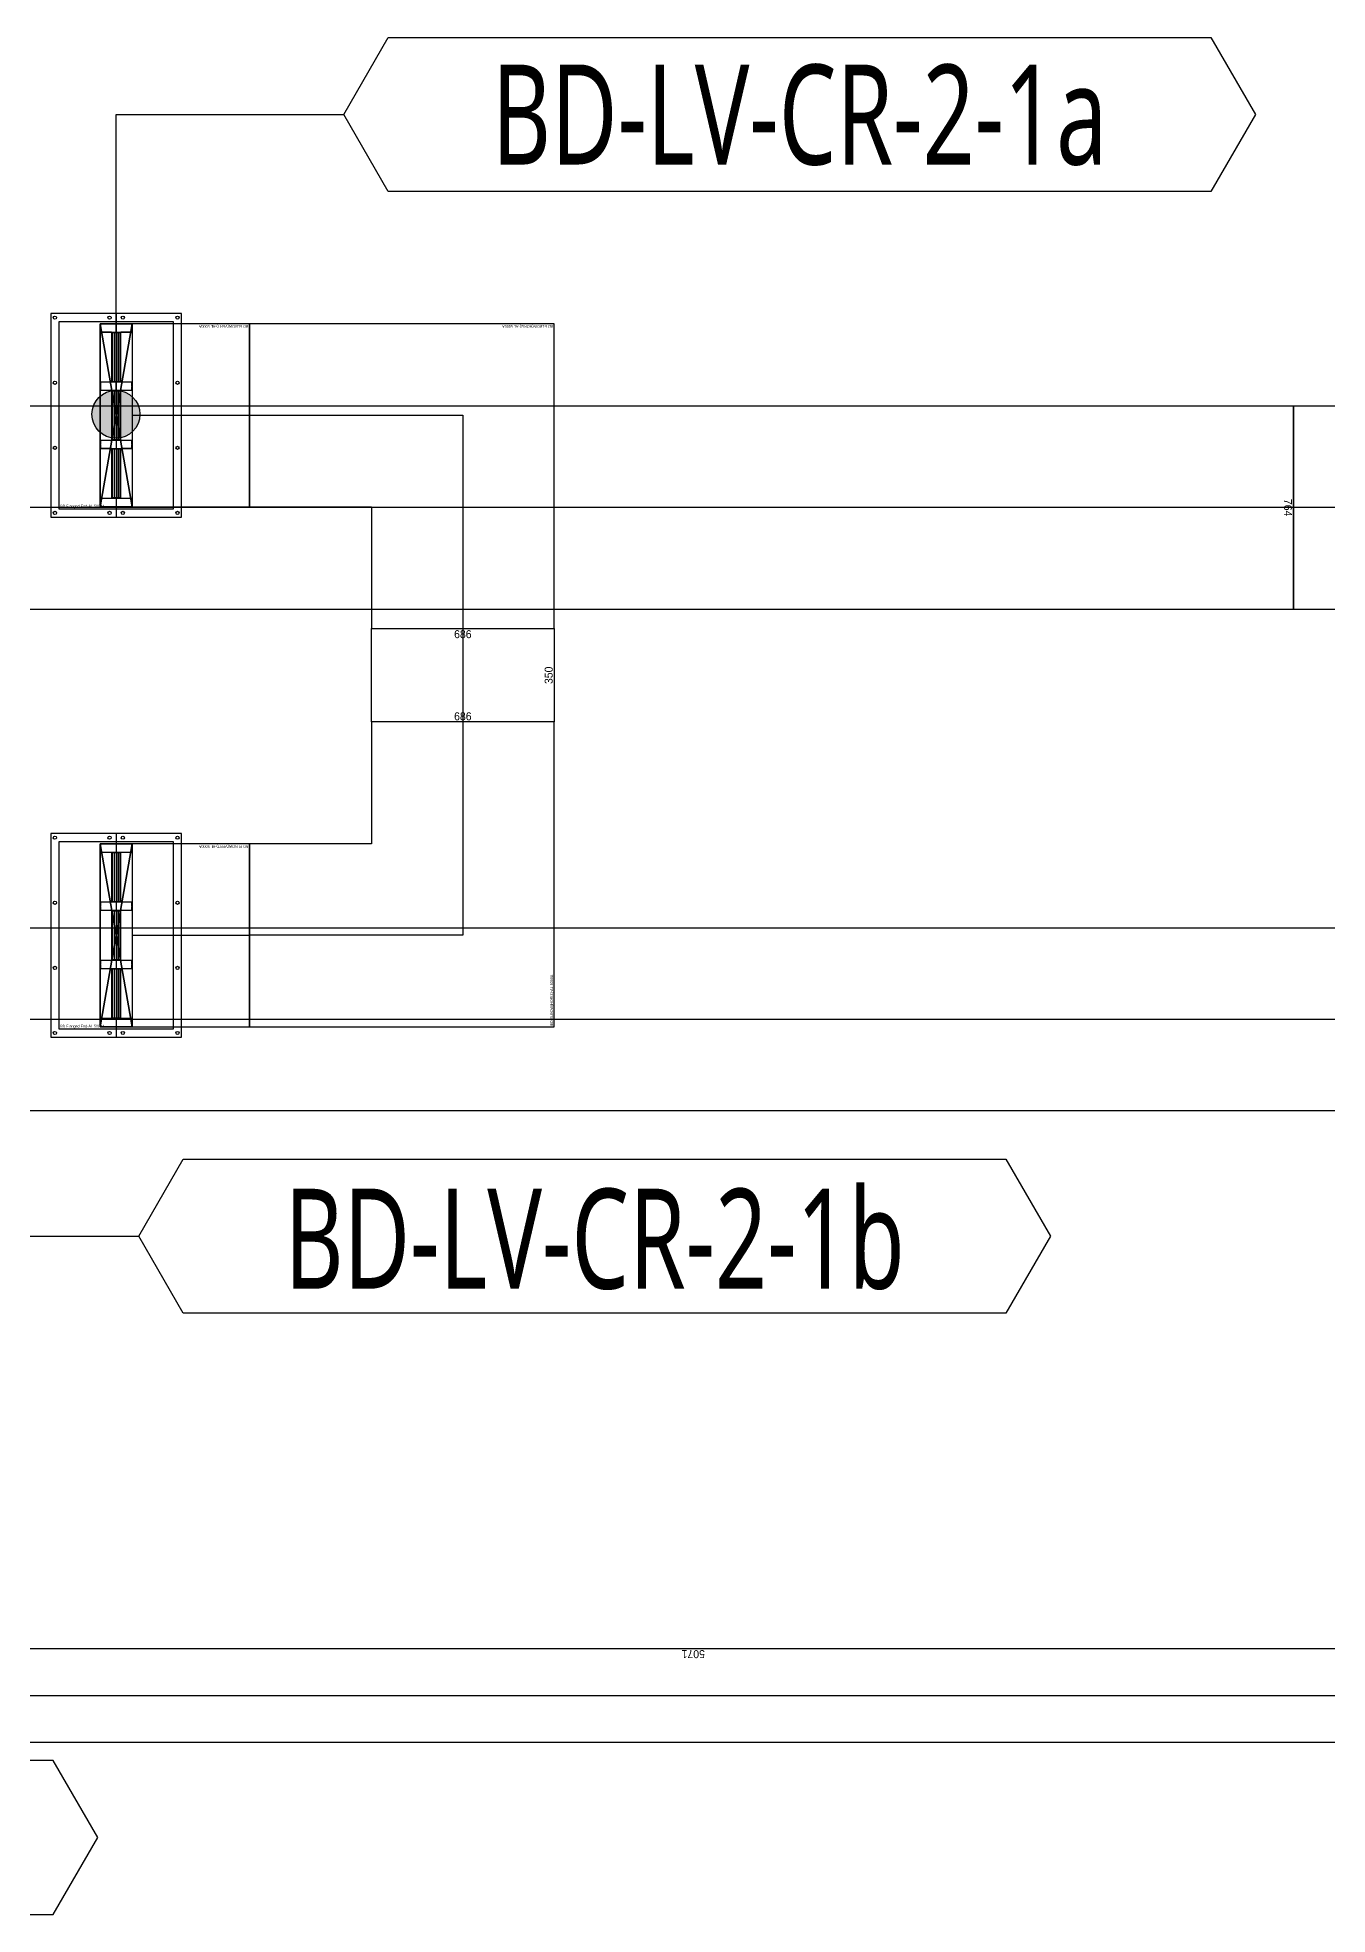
# Model space of a CAD drawing. Header units: millimetres. Extents: x 84228 to 374549, y -351975 to 847575.
# Drawn here: x 128645 to 133482, y 824784 to 831821 of the extents above; entities that cross this region are included whole.
import ezdxf
from ezdxf.enums import TextEntityAlignment as Align

# ---------------------------------------------------------------- set-up
doc = ezdxf.new("R2010")
doc.units = ezdxf.units.MM
doc.header["$LTSCALE"] = 150
doc.layers.get('Defpoints').update_dxf_attribs({"color": 150})
for name, color, linetype in [('-----27 Bus Duct_LV_380-220V', 200, 'Continuous'), ('-----27 Bus Duct_LV_380-220V_LOAD BANK', 7, 'Continuous'), ('-----27 Bus Duct_LV_380-220V_UT B', 71, 'Continuous'), ('-----99 Cable Schedule', 2, 'Continuous')]:
    doc.layers.add(name, color=color, linetype=linetype)
doc.styles.add('DH', font='malgun.ttf')
doc.styles.add('ELEC', font='Dotum.ttf')
doc.styles.get("Standard").update_dxf_attribs({"font": 'Dotum.ttf'})
doc.dimstyles.new('전기통신참고용-치수', dxfattribs={"dimscale": 15, "dimtxt": 2, "dimasz": 0, "dimexe": 0, "dimexo": 0, "dimgap": 0.4, "dimtad": 4, "dimdec": 0, "dimzin": 0, "dimdsep": 46, "dimtxsty": 'Standard', "dimblk": 'NONE', "dimcen": 0, "dimse1": 1, "dimse2": 1, "dimsd1": 1, "dimsd2": 1, "dimclrd": 8, "dimclre": 8, "dimclrt": 8, "dimadec": 0, "dimazin": 0, "dimtfac": 1, "dimtdec": 0, "dimtix": 1, "dimtmove": 2, "dimatfit": 0, "dimldrblk": 'NONE', "dimfxl": 2, "dimtolj": 1, "dimtzin": 0, "dimarcsym": 0})

# ---------------------------------------------------------------- blocks, each defined once
blk = doc.blocks.new('*D466')
at = {"layer": 'Defpoints', "color": 0, "transparency": 16777216}
for p in [(0, 30484.9), (764, 30484.9), (764, 30484.9)]:
    blk.add_point(p, dxfattribs=at)
at = {"color": 0, "transparency": 16777216, "insert": (382, 30463.9), "char_height": 30, "attachment_point": 5}
blk.add_mtext('\\A1;{\\C0;764}', dxfattribs=at)
blk = doc.blocks.new('_None')
blk = doc.blocks.new('*D467')
at = {"layer": 'Defpoints', "color": 0, "transparency": 16777216}
for p in [(764, 30484.9), (764, 30484.9), (764, 1445.4)]:
    blk.add_point(p, dxfattribs=at)
at = {"color": 0, "transparency": 16777216, "insert": (743, 15965.2), "char_height": 30, "attachment_point": 5, "rotation": 90}
blk.add_mtext('\\A1;{\\C0;29040}', dxfattribs=at)
blk = doc.blocks.new('*U15')
at = {"color": 0}
blk.add_lwpolyline([(-382, -382), (800, -382), (800, 382), (382, 382), (382, 800), (-382, 800)], close=True, dxfattribs=at)
at = {"color": 1}
blk.add_lwpolyline([(800, 0), (0, 0), (0, 800)], dxfattribs=at)
at = {"color": 0, "style": 'ELEC'}
blk.add_text('BD ELBOW(HORIZ)-AL 6300A', height=10, dxfattribs=at).set_placement((-377, -372), align=Align.MIDDLE_LEFT)
blk = doc.blocks.new('*U593')
at = {"color": 1}
blk.add_line((343, 9979.5), (343, -24216), dxfattribs=at)
at = {"color": 0}
blk.add_lwpolyline([(686, -24216), (0, -24216), (0, 9979.5), (686, 9979.5)], close=True, dxfattribs=at)
blk = doc.blocks.new('*U79')
at = {"color": 0}
blk.add_line((0, 381.5), (0, -381.5), dxfattribs=at)
at = {"color": 1}
for p, q in [((60, 343), (-60, -343)), ((-60, 343), (60, -343))]:
    blk.add_line(p, q, dxfattribs=at)
at = {"color": 0}
for points in [[(-245, -381.5), (245, -381.5), (245, 381.5), (-245, 381.5)], [(-215, -350.5), (215, -350.5), (215, 350.5), (-215, 350.5)]]:
    blk.add_lwpolyline(points, close=True, dxfattribs=at)
at = {"color": 1}
blk.add_lwpolyline([(60, -343), (-60, -343), (-60, 343), (60, 343)], close=True, dxfattribs=at)
for points in [[(-60, 123, -0.4142136), (-58, 125), (-17.2, 125, 0.4142136), (-16.2, 126), (-16.2, 310, 0.4142136), (-17.2, 311), (-58, 311, -0.4142136), (-60, 313), (-60, 343, -0.4142136), (-59, 342), (-59, 313, 0.4142136), (-58, 312), (58, 312, 0.4142136), (59, 313), (59, 342, -0.4142136), (60, 343), (60, 313, -0.4142136), (58, 311), (17.2, 311, 0.4142136), (16.2, 310), (16.2, 126, 0.4142136), (17.2, 125), (58, 125, -0.4142136), (60, 123), (60, 111, -0.4142136), (59, 112), (59, 123, 0.4142136), (58, 124), (-58, 124, 0.4142136), (-59, 123), (-59, 112, -0.4142136), (-60, 111), (-60, 111), (-60, 111), (-60, 111)], [(-15.2, 126), (-15.2, 310, -0.4142136), (-14.2, 311), (14.2, 311, -0.4142136), (15.2, 310), (15.2, 126, -0.4142136), (14.2, 125), (-14.2, 125, -0.4142136)], [(-14.2, 127), (-14.2, 309, -0.4142136), (-13.2, 310), (-8.85, 310, -0.4142136), (-7.85, 309), (-7.85, 127, -0.4142136), (-8.85, 126), (-13.2, 126, -0.4142136)], [(-6.85, 127), (-6.85, 309, -0.4142136), (-5.85, 310), (-1.5, 310, -0.4142136), (-0.5, 309), (-0.5, 127, -0.4142136), (-1.5, 126), (-5.85, 126, -0.4142136)], [(0.5, 127), (0.5, 309, -0.4142136), (1.5, 310), (5.85, 310, -0.4142136), (6.85, 309), (6.85, 127, -0.4142136), (5.85, 126), (1.5, 126, -0.4142136)], [(7.85, 127), (7.85, 309, -0.4142136), (8.85, 310), (13.2, 310, -0.4142136), (14.2, 309), (14.2, 127, -0.4142136), (13.2, 126), (8.85, 126, -0.4142136)], [(-60, -95, -0.4142136), (-58, -93), (-17.2, -93, 0.4142136), (-16.2, -92), (-16.2, 92, 0.4142136), (-17.2, 93), (-58, 93, -0.4142136), (-60, 95), (-60, 109, -0.4142136), (-59, 108), (-59, 95, 0.4142136), (-58, 94), (58, 94, 0.4142136), (59, 95), (59, 108, -0.4142136), (60, 109), (60, 95, -0.4142136), (58, 93), (17.2, 93, 0.4142136), (16.2, 92), (16.2, -92, 0.4142136), (17.2, -93), (58, -93, -0.4142136), (60, -95), (60, -108, -0.4142136), (59, -107), (59, -95, 0.4142136), (58, -94), (-58, -94, 0.4142136), (-59, -95), (-59, -107, -0.4142136), (-60, -108), (-60, -108), (-60, -108), (-60, -108)], [(-15.2, -92), (-15.2, 92, -0.4142136), (-14.2, 93), (14.2, 93, -0.4142136), (15.2, 92), (15.2, -92, -0.4142136), (14.2, -93), (-14.2, -93, -0.4142136)], [(-14.2, -91), (-14.2, 91, -0.4142136), (-13.2, 92), (-8.85, 92, -0.4142136), (-7.85, 91), (-7.85, -91, -0.4142136), (-8.85, -92), (-13.2, -92, -0.4142136)], [(-6.85, -91), (-6.85, 91, -0.4142136), (-5.85, 92), (-1.5, 92, -0.4142136), (-0.5, 91), (-0.5, -91, -0.4142136), (-1.5, -92), (-5.85, -92, -0.4142136)], [(0.5, -91), (0.5, 91, -0.4142136), (1.5, 92), (5.85, 92, -0.4142136), (6.85, 91), (6.85, -91, -0.4142136), (5.85, -92), (1.5, -92, -0.4142136)], [(7.85, -91), (7.85, 91, -0.4142136), (8.85, 92), (13.2, 92, -0.4142136), (14.2, 91), (14.2, -91, -0.4142136), (13.2, -92), (8.85, -92, -0.4142136)], [(-60, -313, -0.4142136), (-58, -311), (-17.2, -311, 0.4142136), (-16.2, -310), (-16.2, -126, 0.4142136), (-17.2, -125), (-58, -125, -0.4142136), (-60, -123), (-60, -110, -0.4142136), (-59, -111), (-59, -123, 0.4142136), (-58, -124), (58, -124, 0.4142136), (59, -123), (59, -111, -0.4142136), (60, -110), (60, -123, -0.4142136), (58, -125), (17.2, -125, 0.4142136), (16.2, -126), (16.2, -310, 0.4142136), (17.2, -311), (58, -311, -0.4142136), (60, -313), (60, -343, -0.4142136), (59, -342), (59, -313, 0.4142136), (58, -312), (-58, -312, 0.4142136), (-59, -313), (-59, -342, -0.4142136), (-60, -343), (-60, -343), (-60, -343), (-60, -343)], [(-15.2, -310), (-15.2, -126, -0.4142136), (-14.2, -125), (14.2, -125, -0.4142136), (15.2, -126), (15.2, -310, -0.4142136), (14.2, -311), (-14.2, -311, -0.4142136)], [(-14.2, -309), (-14.2, -127, -0.4142136), (-13.2, -126), (-8.85, -126, -0.4142136), (-7.85, -127), (-7.85, -309, -0.4142136), (-8.85, -310), (-13.2, -310, -0.4142136)], [(-6.85, -309), (-6.85, -127, -0.4142136), (-5.85, -126), (-1.5, -126, -0.4142136), (-0.5, -127), (-0.5, -309, -0.4142136), (-1.5, -310), (-5.85, -310, -0.4142136)], [(0.5, -309), (0.5, -127, -0.4142136), (1.5, -126), (5.85, -126, -0.4142136), (6.85, -127), (6.85, -309, -0.4142136), (5.85, -310), (1.5, -310, -0.4142136)], [(7.85, -309), (7.85, -127, -0.4142136), (8.85, -126), (13.2, -126, -0.4142136), (14.2, -127), (14.2, -309, -0.4142136), (13.2, -310), (8.85, -310, -0.4142136)]]:
    blk.add_lwpolyline(points, format="xyb", close=True, dxfattribs=at)
at = {"color": 0}
for centre in [(-230, 366), (-25, 366), (25, 366), (230, 366), (-230, 122), (230, 122), (-230, -122), (230, -122), (-230, -366), (-25, -366), (25, -366), (230, -366)]:
    blk.add_circle(centre, 6, dxfattribs=at)
at = {"color": 0, "style": 'ELEC'}
blk.add_text('BD Flanged End-AL 5000A', height=10, dxfattribs=at).set_placement((-210, -340.5), align=Align.MIDDLE_LEFT)
blk = doc.blocks.new('*U69')
at = {"color": 1}
for p, q in [((340, 343), (220, -343)), ((220, 343), (340, -343))]:
    blk.add_line(p, q, dxfattribs=at)
at = {"color": 0}
blk.add_lwpolyline([(-220, -343), (220, -343), (220, 343), (-220, 343)], close=True, dxfattribs=at)
blk.add_lwpolyline([(220, -343), (340, -343), (340, 343), (220, 343)], dxfattribs=at)
at = {"color": 1}
for points in [[(220, 123, -0.4142136), (222, 125), (262.8, 125, 0.4142136), (263.8, 126), (263.8, 310, 0.4142136), (262.8, 311), (222, 311, -0.4142136), (220, 313), (220, 343, -0.4142136), (221, 342), (221, 313, 0.4142136), (222, 312), (338, 312, 0.4142136), (339, 313), (339, 342, -0.4142136), (340, 343), (340, 313, -0.4142136), (338, 311), (297.2, 311, 0.4142136), (296.2, 310), (296.2, 126, 0.4142136), (297.2, 125), (338, 125, -0.4142136), (340, 123), (340, 111, -0.4142136), (339, 112), (339, 123, 0.4142136), (338, 124), (222, 124, 0.4142136), (221, 123), (221, 112, -0.4142136), (220, 111), (220, 111), (220, 111), (220, 111)], [(264.8, 126), (264.8, 310, -0.4142136), (265.8, 311), (294.2, 311, -0.4142136), (295.2, 310), (295.2, 126, -0.4142136), (294.2, 125), (265.8, 125, -0.4142136)], [(265.8, 127), (265.8, 309, -0.4142136), (266.8, 310), (271.15, 310, -0.4142136), (272.15, 309), (272.15, 127, -0.4142136), (271.15, 126), (266.8, 126, -0.4142136)], [(273.15, 127), (273.15, 309, -0.4142136), (274.15, 310), (278.5, 310, -0.4142136), (279.5, 309), (279.5, 127, -0.4142136), (278.5, 126), (274.15, 126, -0.4142136)], [(280.5, 127), (280.5, 309, -0.4142136), (281.5, 310), (285.85, 310, -0.4142136), (286.85, 309), (286.85, 127, -0.4142136), (285.85, 126), (281.5, 126, -0.4142136)], [(287.85, 127), (287.85, 309, -0.4142136), (288.85, 310), (293.2, 310, -0.4142136), (294.2, 309), (294.2, 127, -0.4142136), (293.2, 126), (288.85, 126, -0.4142136)], [(220, -95, -0.4142136), (222, -93), (262.8, -93, 0.4142136), (263.8, -92), (263.8, 92, 0.4142136), (262.8, 93), (222, 93, -0.4142136), (220, 95), (220, 109, -0.4142136), (221, 108), (221, 95, 0.4142136), (222, 94), (338, 94, 0.4142136), (339, 95), (339, 108, -0.4142136), (340, 109), (340, 95, -0.4142136), (338, 93), (297.2, 93, 0.4142136), (296.2, 92), (296.2, -92, 0.4142136), (297.2, -93), (338, -93, -0.4142136), (340, -95), (340, -108, -0.4142136), (339, -107), (339, -95, 0.4142136), (338, -94), (222, -94, 0.4142136), (221, -95), (221, -107, -0.4142136), (220, -108), (220, -108), (220, -108), (220, -108)], [(264.8, -92), (264.8, 92, -0.4142136), (265.8, 93), (294.2, 93, -0.4142136), (295.2, 92), (295.2, -92, -0.4142136), (294.2, -93), (265.8, -93, -0.4142136)], [(265.8, -91), (265.8, 91, -0.4142136), (266.8, 92), (271.15, 92, -0.4142136), (272.15, 91), (272.15, -91, -0.4142136), (271.15, -92), (266.8, -92, -0.4142136)], [(273.15, -91), (273.15, 91, -0.4142136), (274.15, 92), (278.5, 92, -0.4142136), (279.5, 91), (279.5, -91, -0.4142136), (278.5, -92), (274.15, -92, -0.4142136)], [(280.5, -91), (280.5, 91, -0.4142136), (281.5, 92), (285.85, 92, -0.4142136), (286.85, 91), (286.85, -91, -0.4142136), (285.85, -92), (281.5, -92, -0.4142136)], [(287.85, -91), (287.85, 91, -0.4142136), (288.85, 92), (293.2, 92, -0.4142136), (294.2, 91), (294.2, -91, -0.4142136), (293.2, -92), (288.85, -92, -0.4142136)], [(220, -313, -0.4142136), (222, -311), (262.8, -311, 0.4142136), (263.8, -310), (263.8, -126, 0.4142136), (262.8, -125), (222, -125, -0.4142136), (220, -123), (220, -110, -0.4142136), (221, -111), (221, -123, 0.4142136), (222, -124), (338, -124, 0.4142136), (339, -123), (339, -111, -0.4142136), (340, -110), (340, -123, -0.4142136), (338, -125), (297.2, -125, 0.4142136), (296.2, -126), (296.2, -310, 0.4142136), (297.2, -311), (338, -311, -0.4142136), (340, -313), (340, -343, -0.4142136), (339, -342), (339, -313, 0.4142136), (338, -312), (222, -312, 0.4142136), (221, -313), (221, -342, -0.4142136), (220, -343), (220, -343), (220, -343), (220, -343)], [(264.8, -310), (264.8, -126, -0.4142136), (265.8, -125), (294.2, -125, -0.4142136), (295.2, -126), (295.2, -310, -0.4142136), (294.2, -311), (265.8, -311, -0.4142136)], [(265.8, -309), (265.8, -127, -0.4142136), (266.8, -126), (271.15, -126, -0.4142136), (272.15, -127), (272.15, -309, -0.4142136), (271.15, -310), (266.8, -310, -0.4142136)], [(273.15, -309), (273.15, -127, -0.4142136), (274.15, -126), (278.5, -126, -0.4142136), (279.5, -127), (279.5, -309, -0.4142136), (278.5, -310), (274.15, -310, -0.4142136)], [(280.5, -309), (280.5, -127, -0.4142136), (281.5, -126), (285.85, -126, -0.4142136), (286.85, -127), (286.85, -309, -0.4142136), (285.85, -310), (281.5, -310, -0.4142136)], [(287.85, -309), (287.85, -127, -0.4142136), (288.85, -126), (293.2, -126, -0.4142136), (294.2, -127), (294.2, -309, -0.4142136), (293.2, -310), (288.85, -310, -0.4142136)]]:
    blk.add_lwpolyline(points, format="xyb", close=True, dxfattribs=at)
blk.add_lwpolyline([(220, 0), (-220, 0)], dxfattribs=at)
at = {"color": 0, "style": 'ELEC'}
blk.add_text('BD ELBOW(VERT)-AL 5000A', height=10, dxfattribs=at).set_placement((-215, -333), align=Align.MIDDLE_LEFT)
blk = doc.blocks.new('*U74')
at = {"color": 0}
blk.add_lwpolyline([(-343, -343), (800, -343), (800, 343), (343, 343), (343, 800), (-343, 800)], close=True, dxfattribs=at)
at = {"color": 1}
blk.add_lwpolyline([(800, 0), (0, 0), (0, 800)], dxfattribs=at)
at = {"color": 0, "style": 'ELEC'}
blk.add_text('BD ELBOW(HORIZ)-AL 5000A', height=10, dxfattribs=at).set_placement((-338, -333), align=Align.MIDDLE_LEFT)
blk = doc.blocks.new('*D550')
at = {"layer": 'Defpoints', "color": 0, "transparency": 16777216}
for p in [(0, 3950), (686, 3950), (686, 3950)]:
    blk.add_point(p, dxfattribs=at)
at = {"color": 0, "transparency": 16777216, "insert": (343, 3929), "char_height": 30, "attachment_point": 5}
blk.add_mtext('\\A1;{\\C0;686}', dxfattribs=at)
blk = doc.blocks.new('*D551')
at = {"layer": 'Defpoints', "color": 0, "transparency": 16777216}
for p in [(686, 3950), (686, 3950), (686, 3600)]:
    blk.add_point(p, dxfattribs=at)
at = {"color": 0, "transparency": 16777216, "insert": (665, 3775), "char_height": 30, "attachment_point": 5, "rotation": 90}
blk.add_mtext('\\A1;{\\C0;350}', dxfattribs=at)
blk = doc.blocks.new('*D552')
at = {"layer": 'Defpoints', "color": 0, "transparency": 16777216}
for p in [(0, 3600), (686, 3600), (686, 3600)]:
    blk.add_point(p, dxfattribs=at)
at = {"color": 0, "transparency": 16777216, "insert": (343, 3621), "char_height": 30, "attachment_point": 5}
blk.add_mtext('\\A1;{\\C0;686}', dxfattribs=at)
blk = doc.blocks.new('*D558')
at = {"layer": 'Defpoints', "color": 0, "transparency": 16777216}
for p in [(0, 62.2), (352, 62.2), (352, 62.2)]:
    blk.add_point(p, dxfattribs=at)
at = {"color": 0, "transparency": 16777216, "insert": (176, 41.2), "char_height": 30, "attachment_point": 5}
blk.add_mtext('\\A1;{\\C0;352}', dxfattribs=at)
blk = doc.blocks.new('*D559')
at = {"layer": 'Defpoints', "color": 0, "transparency": 16777216}
for p in [(352, 62.2), (352, 62.2), (352, -5008.8)]:
    blk.add_point(p, dxfattribs=at)
at = {"color": 0, "transparency": 16777216, "insert": (331, -2473.3), "char_height": 30, "attachment_point": 5, "rotation": 90}
blk.add_mtext('\\A1;{\\C0;5071}', dxfattribs=at)
blk = doc.blocks.new('*D560')
at = {"layer": 'Defpoints', "color": 0, "transparency": 16777216}
for p in [(0, -5008.8), (352, -5008.8), (352, -5008.8)]:
    blk.add_point(p, dxfattribs=at)
at = {"color": 0, "transparency": 16777216, "insert": (176, -4987.8), "char_height": 30, "attachment_point": 5}
blk.add_mtext('\\A1;{\\C0;352}', dxfattribs=at)
blk = doc.blocks.new('A$C9a0ab699')
h = blk.add_hatch(color=0)
edge = h.paths.add_edge_path()
edge.add_arc((0, 0), 64, 720, 1080, ccw=False)
at = {"color": 0}
blk.add_circle((0, 0), 64, dxfattribs=at)
blk = doc.blocks.new('*U465')
at = {"color": 1}
blk.add_line((382, 30484.9), (382, 1445.4), dxfattribs=at)
at = {"color": 0}
blk.add_lwpolyline([(764, 1445.4), (0, 1445.4), (0, 30484.9), (764, 30484.9)], close=True, dxfattribs=at)
dim = blk.add_linear_dim(base=(764, 30484.9), p1=(0, 30484.9), p2=(764, 30484.9), text='{\\C0;<>}', dimstyle='전기통신참고용-치수', override={"dimtxsty": 'Standard', "dimclrd": 0, "dimclre": 0, "dimclrt": 0}, dxfattribs=at)
dim.commit()
dim.dimension.update_dxf_attribs({"geometry": '*D466', "text_midpoint": (382, 30463.9)})
dim = blk.add_linear_dim(base=(764, 30484.9294), p1=(764, 1445.4291), p2=(764, 30484.9294), angle=90, text='{\\C0;<>}', dimstyle='전기통신참고용-치수', override={"dimtad": 1, "dimtxsty": 'Standard', "dimclrd": 0, "dimclre": 0, "dimclrt": 0}, dxfattribs=at)
dim.commit()
dim.dimension.update_dxf_attribs({"geometry": '*D467', "text_midpoint": (742.9796, 15965.1792)})
blk = doc.blocks.new('*U549')
at = {"color": 1}
blk.add_line((343, 3950), (343, 3600), dxfattribs=at)
at = {"color": 0}
blk.add_lwpolyline([(686, 3600), (0, 3600), (0, 3950), (686, 3950)], close=True, dxfattribs=at)
for base, p1, p2, override, picture, middle in [((686, 3950), (0, 3950), (686, 3950), {"dimtxsty": 'Standard', "dimclrd": 0, "dimclre": 0, "dimclrt": 0}, '*D550', (343, 3929)), ((686, 3600), (0, 3600), (686, 3600), {"dimtad": 1, "dimtxsty": 'Standard', "dimclrd": 0, "dimclre": 0, "dimclrt": 0}, '*D552', (343, 3621))]:
    dim = blk.add_linear_dim(base=base, p1=p1, p2=p2, text='{\\C0;<>}', dimstyle='전기통신참고용-치수', override=override, dxfattribs=at)
    dim.commit()
    dim.dimension.update_dxf_attribs({"geometry": picture, "text_midpoint": middle})
dim = blk.add_linear_dim(base=(686, 3950), p1=(686, 3600), p2=(686, 3950), angle=90, text='{\\C0;<>}', dimstyle='전기통신참고용-치수', override={"dimtad": 1, "dimtxsty": 'Standard', "dimclrd": 0, "dimclre": 0, "dimclrt": 0}, dxfattribs=at)
dim.commit()
dim.dimension.update_dxf_attribs({"geometry": '*D551', "text_midpoint": (665, 3775)})
blk = doc.blocks.new('*U557')
at = {"color": 1}
blk.add_line((176, 62.2), (176, -5008.8), dxfattribs=at)
at = {"color": 0}
blk.add_lwpolyline([(352, -5008.8), (0, -5008.8), (0, 62.2), (352, 62.2)], close=True, dxfattribs=at)
for base, p1, p2, override, picture, middle in [((352, 62.2), (0, 62.2), (352, 62.2), {"dimtxsty": 'Standard', "dimclrd": 0, "dimclre": 0, "dimclrt": 0}, '*D558', (176, 41.2)), ((352, -5008.8), (0, -5008.8), (352, -5008.8), {"dimtad": 1, "dimtxsty": 'Standard', "dimclrd": 0, "dimclre": 0, "dimclrt": 0}, '*D560', (176, -4987.8))]:
    dim = blk.add_linear_dim(base=base, p1=p1, p2=p2, text='{\\C0;<>}', dimstyle='전기통신참고용-치수', override=override, dxfattribs=at)
    dim.commit()
    dim.dimension.update_dxf_attribs({"geometry": picture, "text_midpoint": middle})
dim = blk.add_linear_dim(base=(352, 62.2), p1=(352, -5008.8), p2=(352, 62.2), angle=90, text='{\\C0;<>}', dimstyle='전기통신참고용-치수', override={"dimtad": 1, "dimtxsty": 'Standard', "dimclrd": 0, "dimclre": 0, "dimclrt": 0}, dxfattribs=at)
dim.commit()
dim.dimension.update_dxf_attribs({"geometry": '*D559', "text_midpoint": (331, -2473.3)})

msp = doc.modelspace()

# ---------------------------------------------------------------- linework, layer by layer
at = {"layer": '-----99 Cable Schedule', "color": 1, "elevation": 0}
for points in [[(133044.8, 831821.3), (133211.6, 831532.6), (133044.8, 831243.8), (129959.8, 831243.8), (129793.1, 831532.6), (129959.8, 831821.3)], [(125618.3, 825361.2), (125451.6, 825072.4), (125618.3, 824783.7), (128703.3, 824783.7), (128870.1, 825072.4), (128703.3, 825361.2)]]:
    msp.add_lwpolyline(points, close=True, dxfattribs=at)
msp.add_lwpolyline([(128939.6, 830405), (128939.1, 831532.6), (129793.1, 831532.6)], dxfattribs=at)
at = {"layer": '-----99 Cable Schedule', "color": 1}
msp.add_lwpolyline([(128170.9, 828454.5), (128170.4, 827326.9), (129024.4, 827326.9)], dxfattribs=at)
msp.add_lwpolyline([(132276.2, 827615.7), (132442.9, 827326.9), (132276.2, 827038.2), (129191.1, 827038.2), (129024.4, 827326.9), (129191.1, 827615.7)], close=True, dxfattribs=at)

# ---------------------------------------------------------------- block references
at = {"layer": '-----27 Bus Duct_LV_380-220V'}
for name, p in [('*U79', (128939.6, 830405)), ('*U549', (129896.6, 825655)), ('*U79', (128939.6, 828455))]:
    msp.add_blockref(name, p, dxfattribs=at)
for name, p, rotation in [('*U69', (129219.6, 830405), 180), ('*U74', (130239.6, 830405), 180), ('*U74', (130239.6, 828455), 89.99999999999999), ('*U69', (129219.6, 828455), 180), ('*U557', (128630.3, 825429), 89.99999999999999)]:
    msp.add_blockref(name, p, dxfattribs=dict(at, rotation=rotation))
at = {"layer": '-----27 Bus Duct_LV_380-220V_LOAD BANK', "rotation": 270}
msp.add_blockref('*U465', (102870.1, 830440.7), dxfattribs=at)
at = {"layer": '-----27 Bus Duct_LV_380-220V_LOAD BANK', "xscale": -1, "rotation": 90}
msp.add_blockref('*U15', (134155.1, 830058.7), dxfattribs=at)
at = {"layer": '-----27 Bus Duct_LV_380-220V_UT B', "rotation": 270}
msp.add_blockref('*U593', (128492.6, 828483), dxfattribs=at)
at = {"layer": '-----99 Cable Schedule', "color": 1, "xscale": 1.40625, "yscale": 1.40625, "zscale": 1.40625, "rotation": 90.00000000000001}
msp.add_blockref('A$C9a0ab699', (128938.6, 830408.6), dxfattribs=at)

# ---------------------------------------------------------------- texts
at = {"layer": '-----99 Cable Schedule', "color": 2, "style": 'DH', "width": 0.7}
for s, p in [('BD-LV-CR-2-1a', (131502.3, 831532.6, 0)), ('BD-LV-CR-2-1b', (130733.6, 827326.9))]:
    msp.add_text(s, height=375, dxfattribs=at).set_placement(p, align=Align.MIDDLE)

doc.saveas('drawing.dxf')
